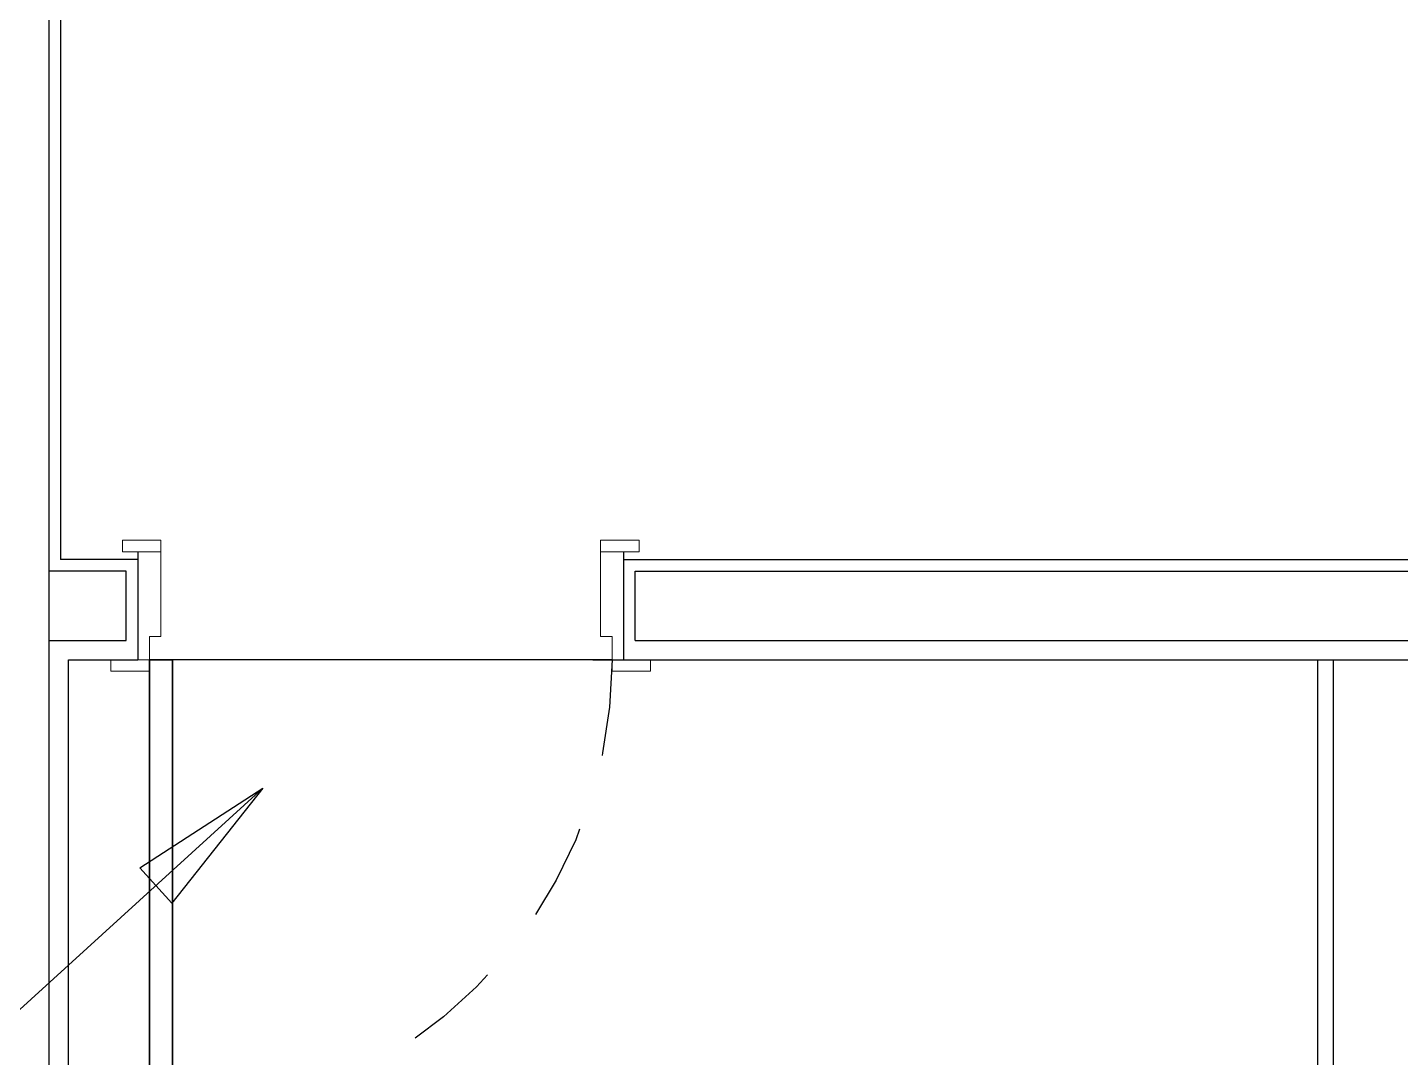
# Model space of a CAD drawing. Header units: millimetres. Extents: x 188.6 to 263.2, y 40.1 to 120.1.
# Drawn here: x 237.77 to 239.551, y 71.494 to 72.829 of the extents above; entities that cross this region are included whole.
import ezdxf

# ---------------------------------------------------------------- set-up
doc = ezdxf.new("R2010")
doc.units = ezdxf.units.MM
doc.linetypes.add('XREF-TIPO$0$HIDDEN2', pattern=[0.1875, 0.125, -0.0625])
doc.layers.add('ARQ', color=8, linetype='Continuous')
doc.layers.add('GAS-COL', color=7, linetype='Continuous')
doc.styles.add('60-75', font='romans.shx', dxfattribs={"height": 0.12})
doc.dimstyles.new('IND75', dxfattribs={"dimtxt": 0.15, "dimasz": 0.1875, "dimexe": 0.15, "dimexo": 0, "dimgap": 0.1, "dimtad": 1, "dimzin": 10, "dimdsep": 46, "dimtxsty": '60-75', "dimcen": 0, "dimclrd": 256, "dimclre": 1, "dimclrt": 256, "dimadec": 0, "dimazin": 0, "dimtfac": 1, "dimtix": 1, "dimtmove": 2, "dimatfit": 3, "dimfxl": 0.15, "dimtolj": 1, "dimtzin": 6, "dimarcsym": 0})

# ---------------------------------------------------------------- blocks, each defined once
blk = doc.blocks.new('XREF-TIPO$0$A$C0B0F2E59')
at = {"color": 0, "lineweight": 13}
for p, q in [((0.015, 0.74), (0.015, 0.755)), ((0.015, 0.755), (0.065, 0.755)), ((0.065, 0.755), (0.065, 0.74)), ((0.635, 0.74), (0.635, 0.755)), ((0.635, 0.755), (0.685, 0.755)), ((0.685, 0.755), (0.685, 0.74)), ((0.015, 0.74), (0.065, 0.74)), ((0.065, 0.74), (0.035, 0.74)), ((0.065, 0.74), (0.065, 0.63)), ((0.665, 0.74), (0.635, 0.74)), ((0.635, 0.63), (0.635, 0.74)), ((0.635, 0.74), (0.685, 0.74)), ((0.065, 0.63), (0.05, 0.63)), ((0.05, 0.63), (0.05, 0.6)), ((0.65, 0.63), (0.635, 0.63)), ((0.65, 0.6), (0.65, 0.63)), ((0, 0.585), (0, 0.6)), ((0.05, 0.6), (0, 0.6)), ((0.035, 0.6), (0.05, 0.6)), ((0.05, 0.6), (0.05, 0.585)), ((0.65, 0.6), (0.665, 0.6)), ((0.7, 0.6), (0.65, 0.6)), ((0.7, 0.6), (0.7, 0.585)), ((0.05, 0.585), (0, 0.585)), ((0.7, 0.585), (0.65, 0.585))]:
    blk.add_line(p, q, dxfattribs=at)
at = {"color": 0}
for p, q in [((0.035, 0.74), (0.035, 0.6)), ((0.665, 0.74), (0.665, 0.6)), ((0.05, 0.6), (0.62, 0.6)), ((0.62, 0), (0.62, 0.6)), ((0.62, 0.6), (0.65, 0.6)), ((0.65, 0.6), (0.62, 0.6)), ((0.62, 0.6), (0.62, 0)), ((0.65, 0.6), (0.65, 0)), ((0.65, 0), (0.65, 0.6)), ((0.65, 0), (0.62, 0)), ((0.62, 0), (0.65, 0))]:
    blk.add_line(p, q, dxfattribs=at)
at = {"color": 0, "linetype": 'XREF-TIPO$0$HIDDEN2'}
blk.add_arc((0.65, 0.6), 0.6, 180, 270, dxfattribs=at)

msp = doc.modelspace()

# ---------------------------------------------------------------- linework, layer by layer
at = {"layer": 'ARQ'}
for p, q in [((237.7982, 70.7446), (237.7982, 74.7646)), ((237.7982, 70.7446), (237.7982, 74.7646)), ((237.8132, 74.7796), (237.8132, 72.1396)), ((237.8132, 74.7796), (237.8132, 72.1396)), ((237.9132, 72.1396), (237.8132, 72.1396)), ((237.9132, 72.1396), (237.8132, 72.1396)), ((237.9132, 72.1396), (237.9132, 72.0196)), ((237.9132, 72.1396), (237.9132, 72.0196)), ((238.5432, 72.1396), (240.4132, 72.1396)), ((238.5432, 72.1396), (238.5432, 72.0196)), ((238.5432, 72.1396), (240.4132, 72.1396)), ((238.5432, 72.1396), (238.5432, 72.0196)), ((238.5582, 72.1246), (240.4282, 72.1246)), ((238.5582, 72.0346), (238.5582, 72.1246)), ((238.5582, 72.1246), (240.4282, 72.1246)), ((238.5582, 72.0346), (238.5582, 72.1246)), ((238.5582, 72.0346), (240.2882, 72.0346)), ((238.5582, 72.0346), (240.2882, 72.0346)), ((237.8232, 70.8196), (237.8232, 72.0096)), ((237.8232, 72.0096), (237.9132, 72.0096)), ((237.8232, 70.8196), (237.8232, 72.0096)), ((237.8232, 72.0096), (237.9132, 72.0096)), ((238.5032, 72.0096), (240.2632, 72.0096)), ((238.5032, 72.0096), (240.2632, 72.0096)), ((239.4432, 70.8196), (239.4432, 72.0096)), ((239.4432, 70.8196), (239.4432, 72.0096)), ((239.4632, 72.0096), (239.4632, 70.8196)), ((239.4632, 72.0096), (239.4632, 70.8196))]:
    msp.add_line(p, q, dxfattribs=at)
msp.add_lwpolyline([(237.7982, 72.0346), (237.8982, 72.0346), (237.8982, 72.1246), (237.7982, 72.1246)], dxfattribs=at)
msp.add_lwpolyline([(237.7982, 72.0346), (237.8982, 72.0346), (237.8982, 72.1246), (237.7982, 72.1246)], dxfattribs=at)

# ---------------------------------------------------------------- block references
at = {"layer": 'ARQ', "xscale": -1}
msp.add_blockref('XREF-TIPO$0$A$C0B0F2E59', (238.5782, 71.4096), dxfattribs=at)
msp.add_blockref('XREF-TIPO$0$A$C0B0F2E59', (238.5782, 71.4096), dxfattribs=at)

# ---------------------------------------------------------------- leaders
at = {"layer": 'GAS-COL'}
msp.add_leader([(238.0753, 71.843), (237.7001, 71.5016)], dimstyle='IND75', override={"dimldrblk": 'ClosedBlank'}, dxfattribs=at)

doc.saveas('drawing.dxf')
